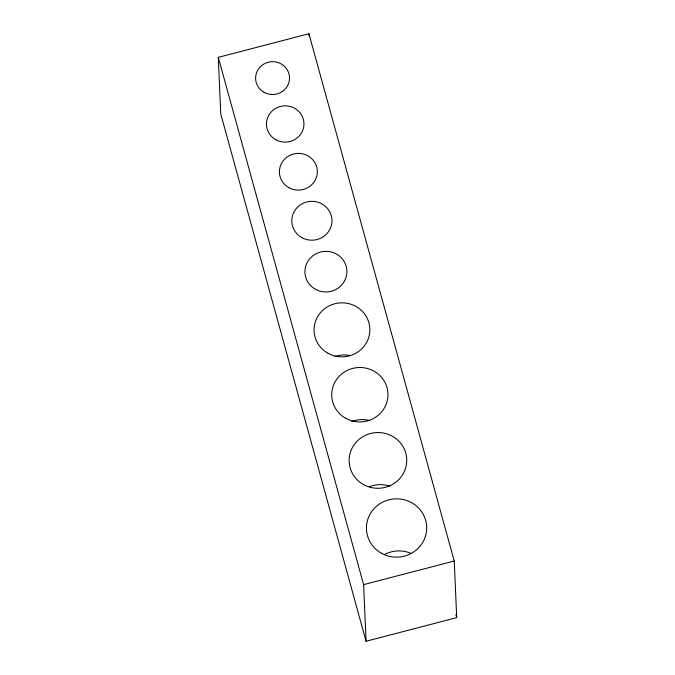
<?xml version="1.0" encoding="UTF-8"?>
<svg xmlns="http://www.w3.org/2000/svg" width="675" height="675" viewBox="0 0 675 675"><rect width="100%" height="100%" fill="white"/><g stroke="black" fill="none" stroke-linecap="round" stroke-linejoin="round"><path stroke-width="1.01" d="M218.287 57.358L308.914 33.75L454.241 561.026L456.713 617.642L366.086 641.25L220.759 113.974L218.287 57.358L363.614 584.634L366.086 641.25M363.614 584.634L454.241 561.026M455.87 614.587L456.435 616.621M308.914 33.75L309.007 35.851M384.666 554.377A30.147 29.16 -2.5 0 1 411.328 553.492M369.233 486.768A28.806 27.861 -2.5 0 1 389.509 486.093M351.869 421.47A28.139 27.219 -2.5 0 1 369.427 420.491M335.053 356.451A27.911 27 -2.5 0 1 350.485 355.59M301.818 237.608A20.098 19.44 -2.5 0 0 331.99 220.725A20.098 19.44 -2.5 0 0 301.868 203.934A20.098 19.44 -2.5 0 0 301.818 237.608M381.459 553.264A30.147 29.16 -2.5 0 0 426.71 527.943A30.147 29.16 -2.5 0 0 381.535 502.757A30.147 29.16 -2.5 0 0 381.459 553.264M315.394 289.246A20.992 20.301 -2.5 0 0 346.908 271.62A20.992 20.301 -2.5 0 0 315.444 254.078A20.992 20.301 -2.5 0 0 315.394 289.246M288.866 187.658A18.984 18.36 -2.5 0 0 317.36 171.72A18.984 18.36 -2.5 0 0 288.917 155.857A18.984 18.36 -2.5 0 0 288.866 187.658M363.504 484.566A28.806 27.861 -2.5 0 0 406.747 460.367A28.806 27.861 -2.5 0 0 363.572 436.295A28.806 27.861 -2.5 0 0 363.504 484.566M264.06 92.323A16.968 16.419 -2.5 0 0 289.541 78.072A16.968 16.419 -2.5 0 0 264.102 63.889A16.968 16.419 -2.5 0 0 264.06 92.323M327.966 353.244A27.911 27 -2.5 0 0 369.866 329.805A27.911 27 -2.5 0 0 328.033 306.475A27.911 27 -2.5 0 0 327.966 353.244M345.735 418.298A28.139 27.219 -2.5 0 0 387.973 394.673A28.139 27.219 -2.5 0 0 345.802 371.157A28.139 27.219 -2.5 0 0 345.735 418.298M275.813 139.708A18.757 18.141 -2.5 0 0 303.969 123.955A18.757 18.141 -2.5 0 0 275.864 108.278A18.757 18.141 -2.5 0 0 275.813 139.708"/></g></svg>
